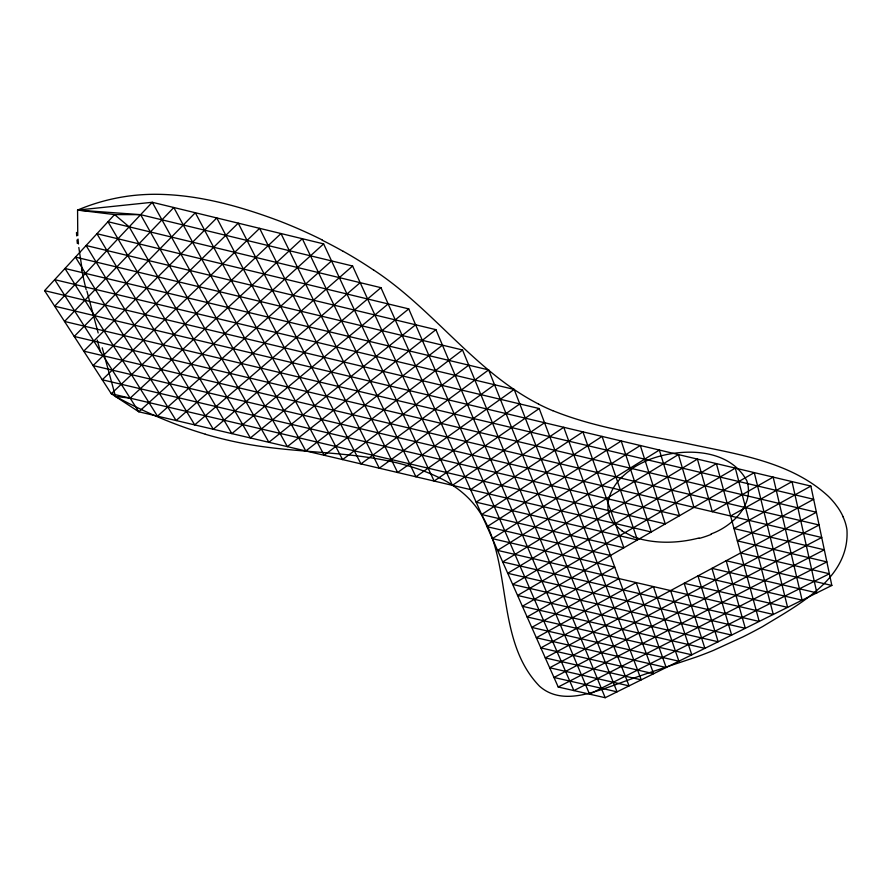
<?xml version="1.0" encoding="UTF-8"?>
<svg xmlns="http://www.w3.org/2000/svg" width="892" height="892" viewBox="0 0 892 892"><rect width="100%" height="100%" fill="white"/><g stroke="black" fill="none" stroke-linecap="round" stroke-linejoin="round"><path stroke-width="1.34" d="M322.402 240.037A335.671 221.082 18.8 0 0 279.341 220.993C239.402 206.041 197.433 194.278 154.483 194.289A183.596 129.474 21.2 0 0 129.875 195.894C111.89 198.214 94.251 203.008 77.571 210.088L77.76 235.544M610.507 555.482L487.043 526.681L621.211 440.96L651.249 531.989L138.817 411.792L111.277 393.718L44.6 290.647L114.566 214.571L140.624 214.671L352.608 266.017L452.389 485.348L544.544 422.73M622.27 476.707C612.09 486.508 604.442 501.761 609.582 515.91A41.935 30.584 6.2 0 0 611.845 520.582L614.443 524.273M323.618 243.884L152.264 202.283L54.657 306.19L810.873 486.084L831.835 585.453L605.189 697.711L462.547 349.987L324.197 455.277L195.315 212.731L74.226 336.44L816.392 512.253L545.28 657.906L641.259 679.849L539.214 408.547L434.148 481.067L323.618 243.884L138.817 411.792L54.702 279.653L514.171 389.425L629.072 685.881L549.662 667.751L819.079 524.987L83.736 351.147L216.789 217.949L342.584 459.592L468.768 365.151M331.556 260.921L157.471 416.174L64.982 268.481L488.626 369.912L617.041 691.835L553.965 677.463L821.722 537.508L93.08 365.597L238.231 223.156L360.948 463.896L488.626 369.912M352.608 266.017L176.103 420.545L75.452 257.097L462.547 349.987M360.178 282.664L194.712 424.904L86.1 245.523L435.92 329.661L589.545 694.154L829.37 573.768L740.628 552.962M605.189 697.711L558.214 687.018L380.962 287.681L213.288 429.264L96.938 233.726L408.737 308.888L573.891 690.586L826.862 561.893L737.338 540.853L813.66 499.286L64.536 321.454L173.806 207.513L305.778 450.962L442.454 345.171M388.176 303.938L231.842 433.612L107.988 221.718L380.962 287.681M408.737 308.888L250.362 437.961L129.184 226.847L114.566 214.571L77.571 210.088L152.264 202.283L287.335 446.636L435.92 329.661M415.605 324.766L268.86 442.298L140.624 214.671L77.571 210.088M494.536 384.731L379.29 468.2L259.628 228.352L102.257 379.78L679.503 515.71L659.366 450.047L497.558 550.364L773.286 614.454L735.342 468.122L517.572 595.455L718.16 641.761L697.957 575.875L802.109 600.171L773.163 477.108L712.307 511.696L697.421 459.09L507.726 573.277L745.311 628.303L726.177 560.722L831.835 585.453M629.785 470.274L633.956 467.397A116.25 87.494 22 0 1 647.993 460.227M514.171 389.425L397.609 472.492L280.991 233.537L111.277 393.718L665.265 523.916L640.311 445.509L492.339 538.623L614.755 567.122L527.094 616.929L691.791 654.817L670.583 590.582M519.791 403.92L415.895 476.785L302.321 238.71L130.132 398.155L115.481 396.427L102.246 347.813M470.597 489.619L563.755 427.301L653.624 673.716L540.842 647.893L653.39 586.59L678.89 661.206L531.755 627.411L618.925 578.573M730.604 516.011L792.029 481.602L816.86 592.868L711.961 568.36L731.641 635.082L512.688 584.45L716.399 463.606L759.192 621.434L502.687 561.915L678.411 454.574L693.976 507.37M810.873 486.084L734.004 528.543L824.308 549.807L558.214 687.018M711.08 533.951C731.942 526.392 754.71 505.162 746.905 480.944C728.753 446.78 679.425 447.583 647.904 460.105M699.06 537.976C679.314 543.083 658.106 543.964 638.337 538.489M44.6 290.647L539.214 408.547M205.305 434.17C174.107 424.882 144.103 411.881 115.481 396.427M633.342 536.817L621.679 530.829M552.772 410.643C595.689 428.048 641.972 434.304 687.063 443.502C736.012 454.106 790.256 461.053 828.501 496.443A123.631 80.169 0.3 0 1 835.068 503.768L837.789 507.425A112.258 72.921 -0.2 0 1 843.174 516.903M538.657 404.109C474.767 371.306 433.311 309.123 373.826 270.131M98.176 332.995L86.903 291.071M82.231 270.12L78.831 247.53M78.463 243.962L78.028 239.078M205.283 434.248A322.592 249.905 23.4 0 0 266.552 447.148C326.929 455.132 391.856 451.519 446.803 481.602A89.936 58.794 11.3 0 1 455.578 487.355C522.299 533.907 486.441 631.603 539.627 686.305C560.722 704.847 590.236 693.474 613.373 685.491C640.69 675.244 668.465 666.38 696.106 657.081A361.148 253.161 7.6 0 0 713.533 650.357L743.069 636.821A617.922 473.284 16 0 0 762.66 626.541C798.117 604.888 850.154 578.317 846.932 529.625A107.263 69.609 -0.1 0 0 843.107 516.914M552.739 410.688A193.363 151.239 0 0 1 538.623 404.154M343.23 251.31A314.285 208.806 18.8 0 1 373.759 270.176M322.257 240.249A328.97 217.18 18.8 0 1 343.186 251.354M76.701 235.912A411.29 51.145 70.5 0 1 76.489 232.466M77.336 243.46A290.513 30.406 72.8 0 1 77.024 240.015M86.156 289.688A87.817 9.779 72.4 0 1 81.518 268.459M97.217 340.042A293.357 10.358 74.7 0 1 100.428 351.716M621.969 530.606A37.999 26.771 9.6 0 1 614.733 524.162M622.382 476.785A105.702 78.73 19.6 0 1 629.93 470.396M711.381 534.308A113.239 81.919 17.3 0 1 699.328 538.389M638.371 538.411A47.845 31.287 11.8 0 1 633.376 536.75M582.933 431.862L476.172 502.185L637.457 539.95L602.089 436.411L481.658 514.539L623.876 547.777L582.933 431.862M754.275 472.615L522.366 606.27L704.881 648.339L684.164 583.29L787.591 607.363L754.275 472.615M636.174 582.587L536.337 637.735L666.168 667.506L636.174 582.587"/></g></svg>
